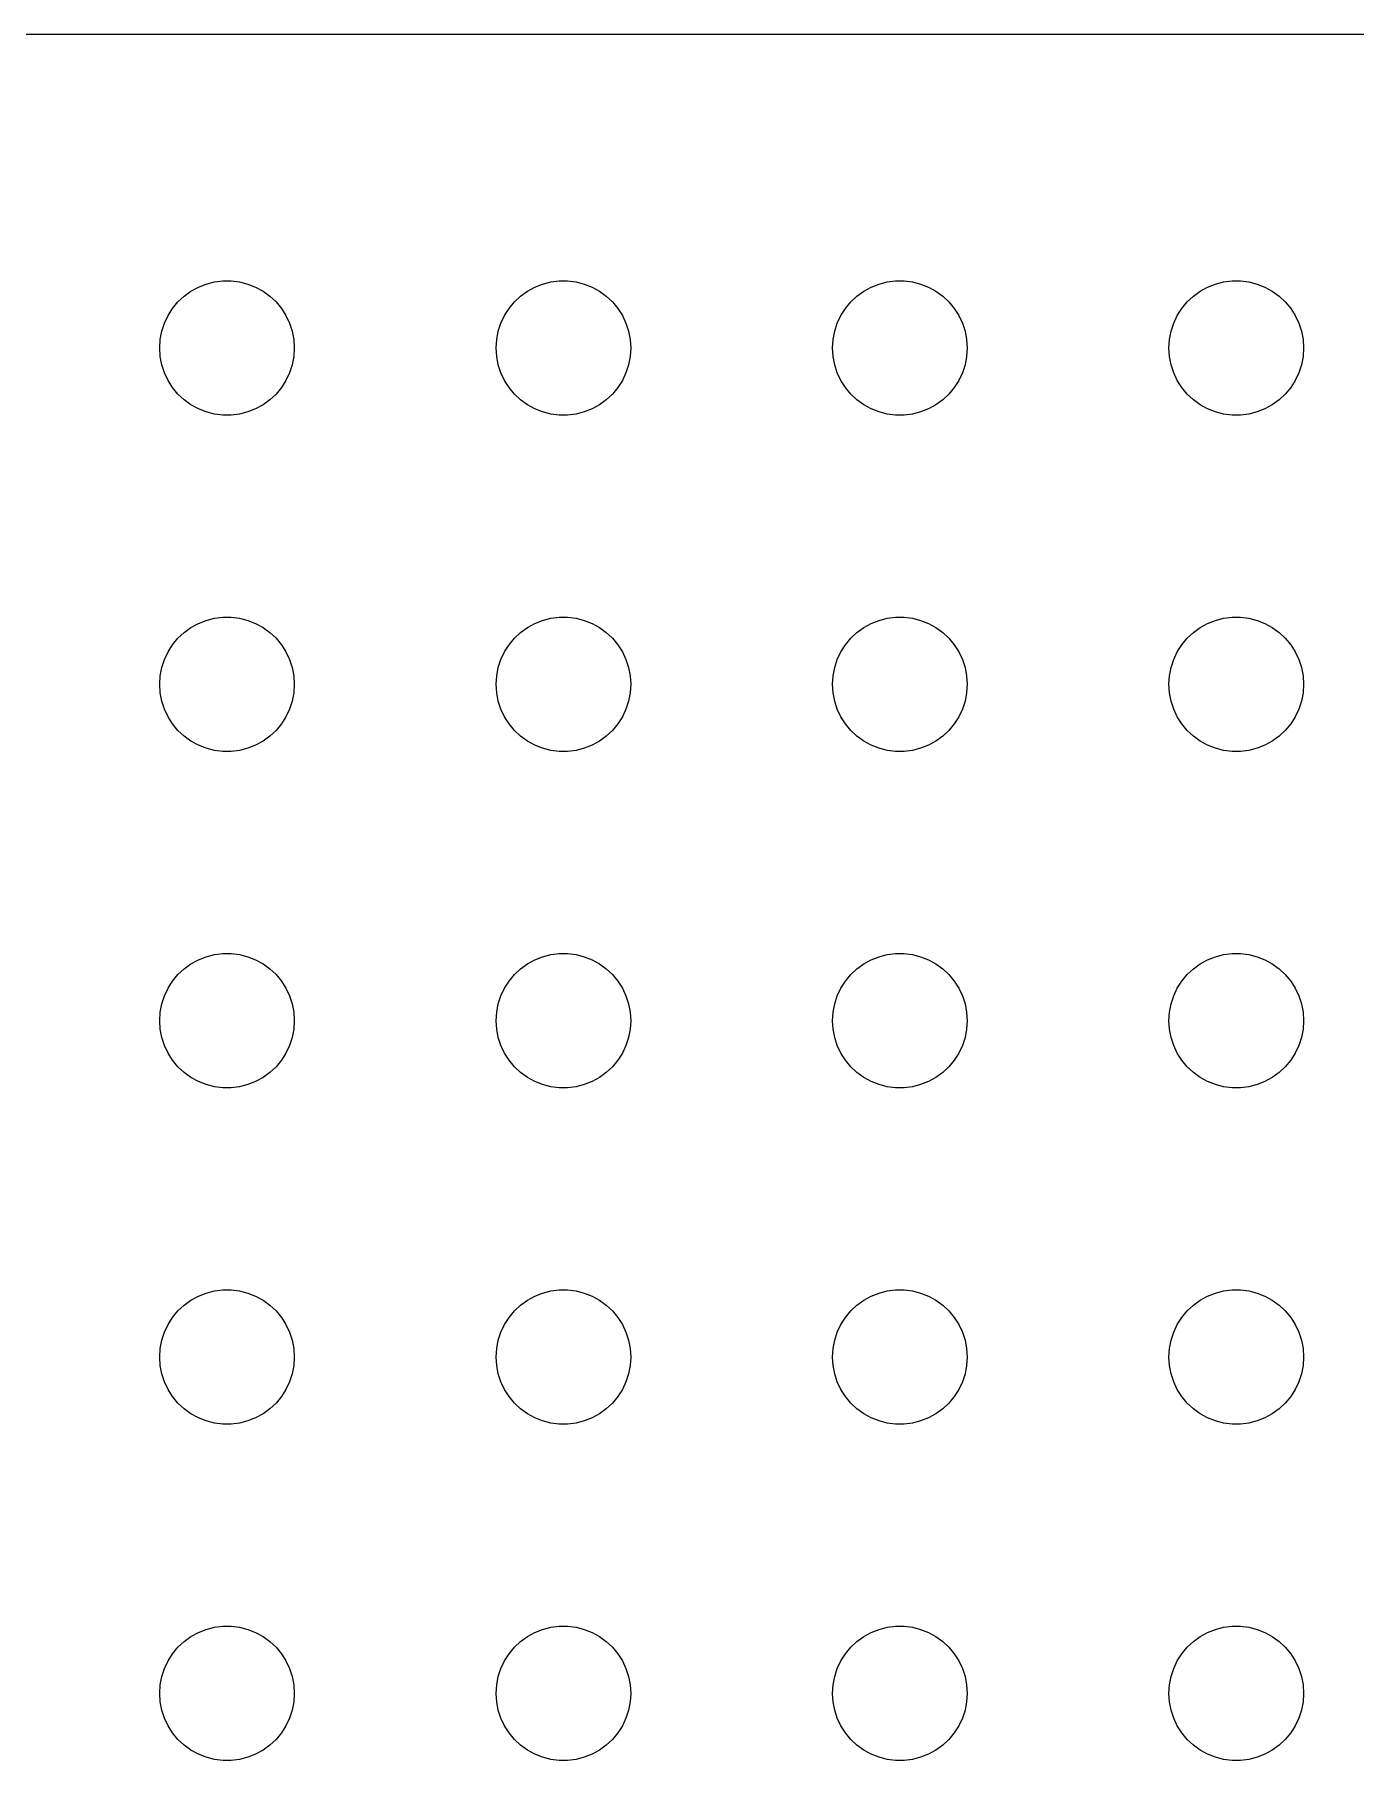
# Model space of a CAD drawing. Header units: metres. Extents: x -112 to 112, y -74 to 74.
# Drawn here: x 25.71 to 55.16, y 36 to 74.49 of the extents above; entities that cross this region are included whole.
import ezdxf

# ---------------------------------------------------------------- set-up
doc = ezdxf.new("R2010")
doc.units = ezdxf.units.M

msp = doc.modelspace()

# ---------------------------------------------------------------- linework, layer by layer
for p, q in [((107.314, 74.4901), (-107.314, 74.4901)), ((29.3613, 68.8572), (29.5365, 68.9266)), ((29.5365, 68.9266), (29.7189, 68.9734)), ((29.7189, 68.9734), (29.9058, 68.997)), ((29.9058, 68.997), (30.0942, 68.997)), ((30.0942, 68.997), (30.2811, 68.9734)), ((30.2811, 68.9734), (30.4635, 68.9266)), ((30.4635, 68.9266), (30.6387, 68.8572)), ((36.8613, 68.8572), (37.0365, 68.9266)), ((37.0365, 68.9266), (37.2189, 68.9734)), ((37.2189, 68.9734), (37.4058, 68.997)), ((37.4058, 68.997), (37.5942, 68.997)), ((37.5942, 68.997), (37.7811, 68.9734)), ((37.7811, 68.9734), (37.9635, 68.9266)), ((37.9635, 68.9266), (38.1387, 68.8572)), ((44.3613, 68.8572), (44.5365, 68.9266)), ((44.5365, 68.9266), (44.7189, 68.9734)), ((44.7189, 68.9734), (44.9058, 68.997)), ((44.9058, 68.997), (45.0942, 68.997)), ((45.0942, 68.997), (45.2811, 68.9734)), ((45.2811, 68.9734), (45.4635, 68.9266)), ((45.4635, 68.9266), (45.6387, 68.8572)), ((51.8613, 68.8572), (52.0365, 68.9266)), ((52.0365, 68.9266), (52.2189, 68.9734)), ((52.2189, 68.9734), (52.4058, 68.997)), ((52.4058, 68.997), (52.5942, 68.997)), ((52.5942, 68.997), (52.7811, 68.9734)), ((52.7811, 68.9734), (52.9635, 68.9266)), ((52.9635, 68.9266), (53.1387, 68.8572)), ((28.7865, 68.3817), (28.9065, 68.5268)), ((28.9065, 68.5268), (29.0439, 68.6558)), ((29.0439, 68.6558), (29.1963, 68.7665)), ((29.1963, 68.7665), (29.3613, 68.8572)), ((30.6387, 68.8572), (30.8037, 68.7665)), ((30.8037, 68.7665), (30.9561, 68.6558)), ((30.9561, 68.6558), (31.0934, 68.5268)), ((31.0934, 68.5268), (31.2135, 68.3817)), ((36.2865, 68.3817), (36.4065, 68.5268)), ((36.4065, 68.5268), (36.5439, 68.6558)), ((36.5439, 68.6558), (36.6963, 68.7665)), ((36.6963, 68.7665), (36.8613, 68.8572)), ((38.1387, 68.8572), (38.3037, 68.7665)), ((38.3037, 68.7665), (38.4561, 68.6558)), ((38.4561, 68.6558), (38.5934, 68.5268)), ((38.5934, 68.5268), (38.7135, 68.3817)), ((43.7865, 68.3817), (43.9065, 68.5268)), ((43.9065, 68.5268), (44.0439, 68.6558)), ((44.0439, 68.6558), (44.1963, 68.7665)), ((44.1963, 68.7665), (44.3613, 68.8572)), ((45.6387, 68.8572), (45.8037, 68.7665)), ((45.8037, 68.7665), (45.9561, 68.6558)), ((45.9561, 68.6558), (46.0934, 68.5268)), ((46.0934, 68.5268), (46.2135, 68.3817)), ((51.2865, 68.3817), (51.4065, 68.5268)), ((51.4065, 68.5268), (51.5439, 68.6558)), ((51.5439, 68.6558), (51.6963, 68.7665)), ((51.6963, 68.7665), (51.8613, 68.8572)), ((53.1387, 68.8572), (53.3037, 68.7665)), ((53.3037, 68.7665), (53.4561, 68.6558)), ((53.4561, 68.6558), (53.5934, 68.5268)), ((53.5934, 68.5268), (53.7135, 68.3817)), ((28.6053, 68.0522), (28.6855, 68.2226)), ((28.6855, 68.2226), (28.7865, 68.3817)), ((31.2135, 68.3817), (31.3145, 68.2226)), ((31.3145, 68.2226), (31.3947, 68.0522)), ((36.1053, 68.0522), (36.1855, 68.2226)), ((36.1855, 68.2226), (36.2865, 68.3817)), ((38.7135, 68.3817), (38.8145, 68.2226)), ((38.8145, 68.2226), (38.8947, 68.0522)), ((43.6053, 68.0522), (43.6855, 68.2226)), ((43.6855, 68.2226), (43.7865, 68.3817)), ((46.2135, 68.3817), (46.3145, 68.2226)), ((46.3145, 68.2226), (46.3947, 68.0522)), ((51.1053, 68.0522), (51.1855, 68.2226)), ((51.1855, 68.2226), (51.2865, 68.3817)), ((53.7135, 68.3817), (53.8145, 68.2226)), ((53.8145, 68.2226), (53.8947, 68.0522)), ((28.5118, 67.688), (28.5471, 67.873)), ((28.5471, 67.873), (28.6053, 68.0522)), ((31.3947, 68.0522), (31.4529, 67.873)), ((31.4529, 67.873), (31.4882, 67.688)), ((36.0118, 67.688), (36.0471, 67.873)), ((36.0471, 67.873), (36.1053, 68.0522)), ((38.8947, 68.0522), (38.9529, 67.873)), ((38.9529, 67.873), (38.9882, 67.688)), ((43.5118, 67.688), (43.5471, 67.873)), ((43.5471, 67.873), (43.6053, 68.0522)), ((46.3947, 68.0522), (46.4529, 67.873)), ((46.4529, 67.873), (46.4882, 67.688)), ((51.0118, 67.688), (51.0471, 67.873)), ((51.0471, 67.873), (51.1053, 68.0522)), ((53.8947, 68.0522), (53.9529, 67.873)), ((53.9529, 67.873), (53.9882, 67.688)), ((28.5, 67.5), (28.5118, 67.688)), ((28.5118, 67.312), (28.5, 67.5)), ((31.4882, 67.688), (31.5, 67.5)), ((31.5, 67.5), (31.4882, 67.312)), ((36, 67.5), (36.0118, 67.688)), ((36.0118, 67.312), (36, 67.5)), ((38.9882, 67.688), (39, 67.5)), ((39, 67.5), (38.9882, 67.312)), ((43.5, 67.5), (43.5118, 67.688)), ((43.5118, 67.312), (43.5, 67.5)), ((46.4882, 67.688), (46.5, 67.5)), ((46.5, 67.5), (46.4882, 67.312)), ((51, 67.5), (51.0118, 67.688)), ((51.0118, 67.312), (51, 67.5)), ((53.9882, 67.688), (54, 67.5)), ((54, 67.5), (53.9882, 67.312)), ((28.5471, 67.127), (28.5118, 67.312)), ((28.6053, 66.9478), (28.5471, 67.127)), ((31.4529, 67.127), (31.3947, 66.9478)), ((31.4882, 67.312), (31.4529, 67.127)), ((36.0471, 67.127), (36.0118, 67.312)), ((36.1053, 66.9478), (36.0471, 67.127)), ((38.9529, 67.127), (38.8947, 66.9478)), ((38.9882, 67.312), (38.9529, 67.127)), ((43.5471, 67.127), (43.5118, 67.312)), ((43.6053, 66.9478), (43.5471, 67.127)), ((46.4529, 67.127), (46.3947, 66.9478)), ((46.4882, 67.312), (46.4529, 67.127)), ((51.0471, 67.127), (51.0118, 67.312)), ((51.1053, 66.9478), (51.0471, 67.127)), ((53.9529, 67.127), (53.8947, 66.9478)), ((53.9882, 67.312), (53.9529, 67.127)), ((28.6855, 66.7774), (28.6053, 66.9478)), ((28.7865, 66.6183), (28.6855, 66.7774)), ((28.9065, 66.4732), (28.7865, 66.6183)), ((31.2135, 66.6183), (31.0934, 66.4732)), ((31.3145, 66.7774), (31.2135, 66.6183)), ((31.3947, 66.9478), (31.3145, 66.7774)), ((36.1855, 66.7774), (36.1053, 66.9478)), ((36.2865, 66.6183), (36.1855, 66.7774)), ((36.4065, 66.4732), (36.2865, 66.6183)), ((38.7135, 66.6183), (38.5934, 66.4732)), ((38.8145, 66.7774), (38.7135, 66.6183)), ((38.8947, 66.9478), (38.8145, 66.7774)), ((43.6855, 66.7774), (43.6053, 66.9478)), ((43.7865, 66.6183), (43.6855, 66.7774)), ((43.9065, 66.4732), (43.7865, 66.6183)), ((46.2135, 66.6183), (46.0934, 66.4732)), ((46.3145, 66.7774), (46.2135, 66.6183)), ((46.3947, 66.9478), (46.3145, 66.7774)), ((51.1855, 66.7774), (51.1053, 66.9478)), ((51.2865, 66.6183), (51.1855, 66.7774)), ((51.4065, 66.4732), (51.2865, 66.6183)), ((53.7135, 66.6183), (53.5934, 66.4732)), ((53.8145, 66.7774), (53.7135, 66.6183)), ((53.8947, 66.9478), (53.8145, 66.7774)), ((29.0439, 66.3442), (28.9065, 66.4732)), ((29.1963, 66.2335), (29.0439, 66.3442)), ((29.3613, 66.1428), (29.1963, 66.2335)), ((30.8037, 66.2335), (30.6387, 66.1428)), ((30.9561, 66.3442), (30.8037, 66.2335)), ((31.0934, 66.4732), (30.9561, 66.3442)), ((36.5439, 66.3442), (36.4065, 66.4732)), ((36.6963, 66.2335), (36.5439, 66.3442)), ((36.8613, 66.1428), (36.6963, 66.2335)), ((38.3037, 66.2335), (38.1387, 66.1428)), ((38.4561, 66.3442), (38.3037, 66.2335)), ((38.5934, 66.4732), (38.4561, 66.3442)), ((44.0439, 66.3442), (43.9065, 66.4732)), ((44.1963, 66.2335), (44.0439, 66.3442)), ((44.3613, 66.1428), (44.1963, 66.2335)), ((45.8037, 66.2335), (45.6387, 66.1428)), ((45.9561, 66.3442), (45.8037, 66.2335)), ((46.0934, 66.4732), (45.9561, 66.3442)), ((51.5439, 66.3442), (51.4065, 66.4732)), ((51.6963, 66.2335), (51.5439, 66.3442)), ((51.8613, 66.1428), (51.6963, 66.2335)), ((53.3037, 66.2335), (53.1387, 66.1428)), ((53.4561, 66.3442), (53.3037, 66.2335)), ((53.5934, 66.4732), (53.4561, 66.3442)), ((29.5365, 66.0734), (29.3613, 66.1428)), ((29.7189, 66.0266), (29.5365, 66.0734)), ((29.9058, 66.003), (29.7189, 66.0266)), ((30.0942, 66.003), (29.9058, 66.003)), ((30.2811, 66.0266), (30.0942, 66.003)), ((30.4635, 66.0734), (30.2811, 66.0266)), ((30.6387, 66.1428), (30.4635, 66.0734)), ((37.0365, 66.0734), (36.8613, 66.1428)), ((37.2189, 66.0266), (37.0365, 66.0734)), ((37.4058, 66.003), (37.2189, 66.0266)), ((37.5942, 66.003), (37.4058, 66.003)), ((37.7811, 66.0266), (37.5942, 66.003)), ((37.9635, 66.0734), (37.7811, 66.0266)), ((38.1387, 66.1428), (37.9635, 66.0734)), ((44.5365, 66.0734), (44.3613, 66.1428)), ((44.7189, 66.0266), (44.5365, 66.0734)), ((44.9058, 66.003), (44.7189, 66.0266)), ((45.0942, 66.003), (44.9058, 66.003)), ((45.2811, 66.0266), (45.0942, 66.003)), ((45.4635, 66.0734), (45.2811, 66.0266)), ((45.6387, 66.1428), (45.4635, 66.0734)), ((52.0365, 66.0734), (51.8613, 66.1428)), ((52.2189, 66.0266), (52.0365, 66.0734)), ((52.4058, 66.003), (52.2189, 66.0266)), ((52.5942, 66.003), (52.4058, 66.003)), ((52.7811, 66.0266), (52.5942, 66.003)), ((52.9635, 66.0734), (52.7811, 66.0266)), ((53.1387, 66.1428), (52.9635, 66.0734)), ((29.0439, 61.1558), (29.1963, 61.2665)), ((29.1963, 61.2665), (29.3613, 61.3572)), ((29.3613, 61.3572), (29.5365, 61.4266)), ((29.5365, 61.4266), (29.7189, 61.4734)), ((29.7189, 61.4734), (29.9058, 61.497)), ((29.9058, 61.497), (30.0942, 61.497)), ((30.0942, 61.497), (30.2811, 61.4734)), ((30.2811, 61.4734), (30.4635, 61.4266)), ((30.4635, 61.4266), (30.6387, 61.3572)), ((30.6387, 61.3572), (30.8037, 61.2665)), ((30.8037, 61.2665), (30.9561, 61.1558)), ((36.5439, 61.1558), (36.6963, 61.2665)), ((36.6963, 61.2665), (36.8613, 61.3572)), ((36.8613, 61.3572), (37.0365, 61.4266)), ((37.0365, 61.4266), (37.2189, 61.4734)), ((37.2189, 61.4734), (37.4058, 61.497)), ((37.4058, 61.497), (37.5942, 61.497)), ((37.5942, 61.497), (37.7811, 61.4734)), ((37.7811, 61.4734), (37.9635, 61.4266)), ((37.9635, 61.4266), (38.1387, 61.3572)), ((38.1387, 61.3572), (38.3037, 61.2665)), ((38.3037, 61.2665), (38.4561, 61.1558)), ((44.0439, 61.1558), (44.1963, 61.2665)), ((44.1963, 61.2665), (44.3613, 61.3572)), ((44.3613, 61.3572), (44.5365, 61.4266)), ((44.5365, 61.4266), (44.7189, 61.4734)), ((44.7189, 61.4734), (44.9058, 61.497)), ((44.9058, 61.497), (45.0942, 61.497)), ((45.0942, 61.497), (45.2811, 61.4734)), ((45.2811, 61.4734), (45.4635, 61.4266)), ((45.4635, 61.4266), (45.6387, 61.3572)), ((45.6387, 61.3572), (45.8037, 61.2665)), ((45.8037, 61.2665), (45.9561, 61.1558)), ((51.5439, 61.1558), (51.6963, 61.2665)), ((51.6963, 61.2665), (51.8613, 61.3572)), ((51.8613, 61.3572), (52.0365, 61.4266)), ((52.0365, 61.4266), (52.2189, 61.4734)), ((52.2189, 61.4734), (52.4058, 61.497)), ((52.4058, 61.497), (52.5942, 61.497)), ((52.5942, 61.497), (52.7811, 61.4734)), ((52.7811, 61.4734), (52.9635, 61.4266)), ((52.9635, 61.4266), (53.1387, 61.3572)), ((53.1387, 61.3572), (53.3037, 61.2665)), ((53.3037, 61.2665), (53.4561, 61.1558)), ((28.6855, 60.7226), (28.7865, 60.8817)), ((28.7865, 60.8817), (28.9065, 61.0268)), ((28.9065, 61.0268), (29.0439, 61.1558)), ((30.9561, 61.1558), (31.0934, 61.0268)), ((31.0934, 61.0268), (31.2135, 60.8817)), ((31.2135, 60.8817), (31.3145, 60.7226)), ((36.1855, 60.7226), (36.2865, 60.8817)), ((36.2865, 60.8817), (36.4065, 61.0268)), ((36.4065, 61.0268), (36.5439, 61.1558)), ((38.4561, 61.1558), (38.5934, 61.0268)), ((38.5934, 61.0268), (38.7135, 60.8817)), ((38.7135, 60.8817), (38.8145, 60.7226)), ((43.6855, 60.7226), (43.7865, 60.8817)), ((43.7865, 60.8817), (43.9065, 61.0268)), ((43.9065, 61.0268), (44.0439, 61.1558)), ((45.9561, 61.1558), (46.0934, 61.0268)), ((46.0934, 61.0268), (46.2135, 60.8817)), ((46.2135, 60.8817), (46.3145, 60.7226)), ((51.1855, 60.7226), (51.2865, 60.8817)), ((51.2865, 60.8817), (51.4065, 61.0268)), ((51.4065, 61.0268), (51.5439, 61.1558)), ((53.4561, 61.1558), (53.5934, 61.0268)), ((53.5934, 61.0268), (53.7135, 60.8817)), ((53.7135, 60.8817), (53.8145, 60.7226)), ((28.5471, 60.373), (28.6053, 60.5522)), ((28.6053, 60.5522), (28.6855, 60.7226)), ((31.3145, 60.7226), (31.3947, 60.5522)), ((31.3947, 60.5522), (31.4529, 60.373)), ((36.0471, 60.373), (36.1053, 60.5522)), ((36.1053, 60.5522), (36.1855, 60.7226)), ((38.8145, 60.7226), (38.8947, 60.5522)), ((38.8947, 60.5522), (38.9529, 60.373)), ((43.5471, 60.373), (43.6053, 60.5522)), ((43.6053, 60.5522), (43.6855, 60.7226)), ((46.3145, 60.7226), (46.3947, 60.5522)), ((46.3947, 60.5522), (46.4529, 60.373)), ((51.0471, 60.373), (51.1053, 60.5522)), ((51.1053, 60.5522), (51.1855, 60.7226)), ((53.8145, 60.7226), (53.8947, 60.5522)), ((53.8947, 60.5522), (53.9529, 60.373)), ((28.5, 60), (28.5118, 60.188)), ((28.5118, 60.188), (28.5471, 60.373)), ((31.4529, 60.373), (31.4882, 60.188)), ((31.4882, 60.188), (31.5, 60)), ((36, 60), (36.0118, 60.188)), ((36.0118, 60.188), (36.0471, 60.373)), ((38.9529, 60.373), (38.9882, 60.188)), ((38.9882, 60.188), (39, 60)), ((43.5, 60), (43.5118, 60.188)), ((43.5118, 60.188), (43.5471, 60.373)), ((46.4529, 60.373), (46.4882, 60.188)), ((46.4882, 60.188), (46.5, 60)), ((51, 60), (51.0118, 60.188)), ((51.0118, 60.188), (51.0471, 60.373)), ((53.9529, 60.373), (53.9882, 60.188)), ((53.9882, 60.188), (54, 60)), ((28.5118, 59.812), (28.5, 60)), ((28.5471, 59.627), (28.5118, 59.812)), ((31.4882, 59.812), (31.4529, 59.627)), ((31.5, 60), (31.4882, 59.812)), ((36.0118, 59.812), (36, 60)), ((36.0471, 59.627), (36.0118, 59.812)), ((38.9882, 59.812), (38.9529, 59.627)), ((39, 60), (38.9882, 59.812)), ((43.5118, 59.812), (43.5, 60)), ((43.5471, 59.627), (43.5118, 59.812)), ((46.4882, 59.812), (46.4529, 59.627)), ((46.5, 60), (46.4882, 59.812)), ((51.0118, 59.812), (51, 60)), ((51.0471, 59.627), (51.0118, 59.812)), ((53.9882, 59.812), (53.9529, 59.627)), ((54, 60), (53.9882, 59.812)), ((28.6053, 59.4478), (28.5471, 59.627)), ((28.6855, 59.2774), (28.6053, 59.4478)), ((28.7865, 59.1183), (28.6855, 59.2774)), ((31.3145, 59.2774), (31.2135, 59.1183)), ((31.3947, 59.4478), (31.3145, 59.2774)), ((31.4529, 59.627), (31.3947, 59.4478)), ((36.1053, 59.4478), (36.0471, 59.627)), ((36.1855, 59.2774), (36.1053, 59.4478)), ((36.2865, 59.1183), (36.1855, 59.2774)), ((38.8145, 59.2774), (38.7135, 59.1183)), ((38.8947, 59.4478), (38.8145, 59.2774)), ((38.9529, 59.627), (38.8947, 59.4478)), ((43.6053, 59.4478), (43.5471, 59.627)), ((43.6855, 59.2774), (43.6053, 59.4478)), ((43.7865, 59.1183), (43.6855, 59.2774)), ((46.3145, 59.2774), (46.2135, 59.1183)), ((46.3947, 59.4478), (46.3145, 59.2774)), ((46.4529, 59.627), (46.3947, 59.4478)), ((51.1053, 59.4478), (51.0471, 59.627)), ((51.1855, 59.2774), (51.1053, 59.4478)), ((51.2865, 59.1183), (51.1855, 59.2774)), ((53.8145, 59.2774), (53.7135, 59.1183)), ((53.8947, 59.4478), (53.8145, 59.2774)), ((53.9529, 59.627), (53.8947, 59.4478)), ((28.9065, 58.9732), (28.7865, 59.1183)), ((29.0439, 58.8442), (28.9065, 58.9732)), ((31.0934, 58.9732), (30.9561, 58.8442)), ((31.2135, 59.1183), (31.0934, 58.9732)), ((36.4065, 58.9732), (36.2865, 59.1183)), ((36.5439, 58.8442), (36.4065, 58.9732)), ((38.5934, 58.9732), (38.4561, 58.8442)), ((38.7135, 59.1183), (38.5934, 58.9732)), ((43.9065, 58.9732), (43.7865, 59.1183)), ((44.0439, 58.8442), (43.9065, 58.9732)), ((46.0934, 58.9732), (45.9561, 58.8442)), ((46.2135, 59.1183), (46.0934, 58.9732)), ((51.4065, 58.9732), (51.2865, 59.1183)), ((51.5439, 58.8442), (51.4065, 58.9732)), ((53.5934, 58.9732), (53.4561, 58.8442)), ((53.7135, 59.1183), (53.5934, 58.9732)), ((29.1963, 58.7335), (29.0439, 58.8442)), ((29.3613, 58.6428), (29.1963, 58.7335)), ((29.5365, 58.5734), (29.3613, 58.6428)), ((29.7189, 58.5266), (29.5365, 58.5734)), ((29.9058, 58.503), (29.7189, 58.5266)), ((30.0942, 58.503), (29.9058, 58.503)), ((30.2811, 58.5266), (30.0942, 58.503)), ((30.4635, 58.5734), (30.2811, 58.5266)), ((30.6387, 58.6428), (30.4635, 58.5734)), ((30.8037, 58.7335), (30.6387, 58.6428)), ((30.9561, 58.8442), (30.8037, 58.7335)), ((36.6963, 58.7335), (36.5439, 58.8442)), ((36.8613, 58.6428), (36.6963, 58.7335)), ((37.0365, 58.5734), (36.8613, 58.6428)), ((37.2189, 58.5266), (37.0365, 58.5734)), ((37.4058, 58.503), (37.2189, 58.5266)), ((37.5942, 58.503), (37.4058, 58.503)), ((37.7811, 58.5266), (37.5942, 58.503)), ((37.9635, 58.5734), (37.7811, 58.5266)), ((38.1387, 58.6428), (37.9635, 58.5734)), ((38.3037, 58.7335), (38.1387, 58.6428)), ((38.4561, 58.8442), (38.3037, 58.7335)), ((44.1963, 58.7335), (44.0439, 58.8442)), ((44.3613, 58.6428), (44.1963, 58.7335)), ((44.5365, 58.5734), (44.3613, 58.6428)), ((44.7189, 58.5266), (44.5365, 58.5734)), ((44.9058, 58.503), (44.7189, 58.5266)), ((45.0942, 58.503), (44.9058, 58.503)), ((45.2811, 58.5266), (45.0942, 58.503)), ((45.4635, 58.5734), (45.2811, 58.5266)), ((45.6387, 58.6428), (45.4635, 58.5734)), ((45.8037, 58.7335), (45.6387, 58.6428)), ((45.9561, 58.8442), (45.8037, 58.7335)), ((51.6963, 58.7335), (51.5439, 58.8442)), ((51.8613, 58.6428), (51.6963, 58.7335)), ((52.0365, 58.5734), (51.8613, 58.6428)), ((52.2189, 58.5266), (52.0365, 58.5734)), ((52.4058, 58.503), (52.2189, 58.5266)), ((52.5942, 58.503), (52.4058, 58.503)), ((52.7811, 58.5266), (52.5942, 58.503)), ((52.9635, 58.5734), (52.7811, 58.5266)), ((53.1387, 58.6428), (52.9635, 58.5734)), ((53.3037, 58.7335), (53.1387, 58.6428)), ((53.4561, 58.8442), (53.3037, 58.7335)), ((29.3613, 53.8572), (29.5365, 53.9266)), ((29.5365, 53.9266), (29.7189, 53.9734)), ((29.7189, 53.9734), (29.9058, 53.997)), ((29.9058, 53.997), (30.0942, 53.997)), ((30.0942, 53.997), (30.2811, 53.9734)), ((30.2811, 53.9734), (30.4635, 53.9266)), ((30.4635, 53.9266), (30.6387, 53.8572)), ((36.8613, 53.8572), (37.0365, 53.9266)), ((37.0365, 53.9266), (37.2189, 53.9734)), ((37.2189, 53.9734), (37.4058, 53.997)), ((37.4058, 53.997), (37.5942, 53.997)), ((37.5942, 53.997), (37.7811, 53.9734)), ((37.7811, 53.9734), (37.9635, 53.9266)), ((37.9635, 53.9266), (38.1387, 53.8572)), ((44.3613, 53.8572), (44.5365, 53.9266)), ((44.5365, 53.9266), (44.7189, 53.9734)), ((44.7189, 53.9734), (44.9058, 53.997)), ((44.9058, 53.997), (45.0942, 53.997)), ((45.0942, 53.997), (45.2811, 53.9734)), ((45.2811, 53.9734), (45.4635, 53.9266)), ((45.4635, 53.9266), (45.6387, 53.8572)), ((51.8613, 53.8572), (52.0365, 53.9266)), ((52.0365, 53.9266), (52.2189, 53.9734)), ((52.2189, 53.9734), (52.4058, 53.997)), ((52.4058, 53.997), (52.5942, 53.997)), ((52.5942, 53.997), (52.7811, 53.9734)), ((52.7811, 53.9734), (52.9635, 53.9266)), ((52.9635, 53.9266), (53.1387, 53.8572)), ((28.7865, 53.3817), (28.9065, 53.5268)), ((28.9065, 53.5268), (29.0439, 53.6558)), ((29.0439, 53.6558), (29.1963, 53.7665)), ((29.1963, 53.7665), (29.3613, 53.8572)), ((30.6387, 53.8572), (30.8037, 53.7665)), ((30.8037, 53.7665), (30.9561, 53.6558)), ((30.9561, 53.6558), (31.0934, 53.5268)), ((31.0934, 53.5268), (31.2135, 53.3817)), ((36.2865, 53.3817), (36.4065, 53.5268)), ((36.4065, 53.5268), (36.5439, 53.6558)), ((36.5439, 53.6558), (36.6963, 53.7665)), ((36.6963, 53.7665), (36.8613, 53.8572)), ((38.1387, 53.8572), (38.3037, 53.7665)), ((38.3037, 53.7665), (38.4561, 53.6558)), ((38.4561, 53.6558), (38.5934, 53.5268)), ((38.5934, 53.5268), (38.7135, 53.3817)), ((43.7865, 53.3817), (43.9065, 53.5268)), ((43.9065, 53.5268), (44.0439, 53.6558)), ((44.0439, 53.6558), (44.1963, 53.7665)), ((44.1963, 53.7665), (44.3613, 53.8572)), ((45.6387, 53.8572), (45.8037, 53.7665)), ((45.8037, 53.7665), (45.9561, 53.6558)), ((45.9561, 53.6558), (46.0934, 53.5268)), ((46.0934, 53.5268), (46.2135, 53.3817)), ((51.2865, 53.3817), (51.4065, 53.5268)), ((51.4065, 53.5268), (51.5439, 53.6558)), ((51.5439, 53.6558), (51.6963, 53.7665)), ((51.6963, 53.7665), (51.8613, 53.8572)), ((53.1387, 53.8572), (53.3037, 53.7665)), ((53.3037, 53.7665), (53.4561, 53.6558)), ((53.4561, 53.6558), (53.5934, 53.5268)), ((53.5934, 53.5268), (53.7135, 53.3817)), ((28.6053, 53.0522), (28.6855, 53.2226)), ((28.6855, 53.2226), (28.7865, 53.3817)), ((31.2135, 53.3817), (31.3145, 53.2226)), ((31.3145, 53.2226), (31.3947, 53.0522)), ((36.1053, 53.0522), (36.1855, 53.2226)), ((36.1855, 53.2226), (36.2865, 53.3817)), ((38.7135, 53.3817), (38.8145, 53.2226)), ((38.8145, 53.2226), (38.8947, 53.0522)), ((43.6053, 53.0522), (43.6855, 53.2226)), ((43.6855, 53.2226), (43.7865, 53.3817)), ((46.2135, 53.3817), (46.3145, 53.2226)), ((46.3145, 53.2226), (46.3947, 53.0522)), ((51.1053, 53.0522), (51.1855, 53.2226)), ((51.1855, 53.2226), (51.2865, 53.3817)), ((53.7135, 53.3817), (53.8145, 53.2226)), ((53.8145, 53.2226), (53.8947, 53.0522)), ((28.5118, 52.688), (28.5471, 52.873)), ((28.5471, 52.873), (28.6053, 53.0522)), ((31.3947, 53.0522), (31.4529, 52.873)), ((31.4529, 52.873), (31.4882, 52.688)), ((36.0118, 52.688), (36.0471, 52.873)), ((36.0471, 52.873), (36.1053, 53.0522)), ((38.8947, 53.0522), (38.9529, 52.873)), ((38.9529, 52.873), (38.9882, 52.688)), ((43.5118, 52.688), (43.5471, 52.873)), ((43.5471, 52.873), (43.6053, 53.0522)), ((46.3947, 53.0522), (46.4529, 52.873)), ((46.4529, 52.873), (46.4882, 52.688)), ((51.0118, 52.688), (51.0471, 52.873)), ((51.0471, 52.873), (51.1053, 53.0522)), ((53.8947, 53.0522), (53.9529, 52.873)), ((53.9529, 52.873), (53.9882, 52.688)), ((28.5, 52.5), (28.5118, 52.688)), ((28.5118, 52.312), (28.5, 52.5)), ((31.4882, 52.688), (31.5, 52.5)), ((31.5, 52.5), (31.4882, 52.312)), ((36, 52.5), (36.0118, 52.688)), ((36.0118, 52.312), (36, 52.5)), ((38.9882, 52.688), (39, 52.5)), ((39, 52.5), (38.9882, 52.312)), ((43.5, 52.5), (43.5118, 52.688)), ((43.5118, 52.312), (43.5, 52.5)), ((46.4882, 52.688), (46.5, 52.5)), ((46.5, 52.5), (46.4882, 52.312)), ((51, 52.5), (51.0118, 52.688)), ((51.0118, 52.312), (51, 52.5)), ((53.9882, 52.688), (54, 52.5)), ((54, 52.5), (53.9882, 52.312)), ((28.5471, 52.127), (28.5118, 52.312)), ((28.6053, 51.9478), (28.5471, 52.127)), ((31.4529, 52.127), (31.3947, 51.9478)), ((31.4882, 52.312), (31.4529, 52.127)), ((36.0471, 52.127), (36.0118, 52.312)), ((36.1053, 51.9478), (36.0471, 52.127)), ((38.9529, 52.127), (38.8947, 51.9478)), ((38.9882, 52.312), (38.9529, 52.127)), ((43.5471, 52.127), (43.5118, 52.312)), ((43.6053, 51.9478), (43.5471, 52.127)), ((46.4529, 52.127), (46.3947, 51.9478)), ((46.4882, 52.312), (46.4529, 52.127)), ((51.0471, 52.127), (51.0118, 52.312)), ((51.1053, 51.9478), (51.0471, 52.127)), ((53.9529, 52.127), (53.8947, 51.9478)), ((53.9882, 52.312), (53.9529, 52.127)), ((28.6855, 51.7774), (28.6053, 51.9478)), ((28.7865, 51.6183), (28.6855, 51.7774)), ((28.9065, 51.4732), (28.7865, 51.6183)), ((31.2135, 51.6183), (31.0934, 51.4732)), ((31.3145, 51.7774), (31.2135, 51.6183)), ((31.3947, 51.9478), (31.3145, 51.7774)), ((36.1855, 51.7774), (36.1053, 51.9478)), ((36.2865, 51.6183), (36.1855, 51.7774)), ((36.4065, 51.4732), (36.2865, 51.6183)), ((38.7135, 51.6183), (38.5934, 51.4732)), ((38.8145, 51.7774), (38.7135, 51.6183)), ((38.8947, 51.9478), (38.8145, 51.7774)), ((43.6855, 51.7774), (43.6053, 51.9478)), ((43.7865, 51.6183), (43.6855, 51.7774)), ((43.9065, 51.4732), (43.7865, 51.6183)), ((46.2135, 51.6183), (46.0934, 51.4732)), ((46.3145, 51.7774), (46.2135, 51.6183)), ((46.3947, 51.9478), (46.3145, 51.7774)), ((51.1855, 51.7774), (51.1053, 51.9478)), ((51.2865, 51.6183), (51.1855, 51.7774)), ((51.4065, 51.4732), (51.2865, 51.6183)), ((53.7135, 51.6183), (53.5934, 51.4732)), ((53.8145, 51.7774), (53.7135, 51.6183)), ((53.8947, 51.9478), (53.8145, 51.7774)), ((29.0439, 51.3442), (28.9065, 51.4732)), ((29.1963, 51.2335), (29.0439, 51.3442)), ((29.3613, 51.1428), (29.1963, 51.2335)), ((30.8037, 51.2335), (30.6387, 51.1428)), ((30.9561, 51.3442), (30.8037, 51.2335)), ((31.0934, 51.4732), (30.9561, 51.3442)), ((36.5439, 51.3442), (36.4065, 51.4732)), ((36.6963, 51.2335), (36.5439, 51.3442)), ((36.8613, 51.1428), (36.6963, 51.2335)), ((38.3037, 51.2335), (38.1387, 51.1428)), ((38.4561, 51.3442), (38.3037, 51.2335)), ((38.5934, 51.4732), (38.4561, 51.3442)), ((44.0439, 51.3442), (43.9065, 51.4732)), ((44.1963, 51.2335), (44.0439, 51.3442)), ((44.3613, 51.1428), (44.1963, 51.2335)), ((45.8037, 51.2335), (45.6387, 51.1428)), ((45.9561, 51.3442), (45.8037, 51.2335)), ((46.0934, 51.4732), (45.9561, 51.3442)), ((51.5439, 51.3442), (51.4065, 51.4732)), ((51.6963, 51.2335), (51.5439, 51.3442)), ((51.8613, 51.1428), (51.6963, 51.2335)), ((53.3037, 51.2335), (53.1387, 51.1428)), ((53.4561, 51.3442), (53.3037, 51.2335)), ((53.5934, 51.4732), (53.4561, 51.3442)), ((29.5365, 51.0734), (29.3613, 51.1428)), ((29.7189, 51.0266), (29.5365, 51.0734)), ((29.9058, 51.003), (29.7189, 51.0266)), ((30.0942, 51.003), (29.9058, 51.003)), ((30.2811, 51.0266), (30.0942, 51.003)), ((30.4635, 51.0734), (30.2811, 51.0266)), ((30.6387, 51.1428), (30.4635, 51.0734)), ((37.0365, 51.0734), (36.8613, 51.1428)), ((37.2189, 51.0266), (37.0365, 51.0734)), ((37.4058, 51.003), (37.2189, 51.0266)), ((37.5942, 51.003), (37.4058, 51.003)), ((37.7811, 51.0266), (37.5942, 51.003)), ((37.9635, 51.0734), (37.7811, 51.0266)), ((38.1387, 51.1428), (37.9635, 51.0734)), ((44.5365, 51.0734), (44.3613, 51.1428)), ((44.7189, 51.0266), (44.5365, 51.0734)), ((44.9058, 51.003), (44.7189, 51.0266)), ((45.0942, 51.003), (44.9058, 51.003)), ((45.2811, 51.0266), (45.0942, 51.003)), ((45.4635, 51.0734), (45.2811, 51.0266)), ((45.6387, 51.1428), (45.4635, 51.0734)), ((52.0365, 51.0734), (51.8613, 51.1428)), ((52.2189, 51.0266), (52.0365, 51.0734)), ((52.4058, 51.003), (52.2189, 51.0266)), ((52.5942, 51.003), (52.4058, 51.003)), ((52.7811, 51.0266), (52.5942, 51.003)), ((52.9635, 51.0734), (52.7811, 51.0266)), ((53.1387, 51.1428), (52.9635, 51.0734)), ((29.0439, 46.1558), (29.1963, 46.2665)), ((29.1963, 46.2665), (29.3613, 46.3572)), ((29.3613, 46.3572), (29.5365, 46.4266)), ((29.5365, 46.4266), (29.7189, 46.4734)), ((29.7189, 46.4734), (29.9058, 46.497)), ((29.9058, 46.497), (30.0942, 46.497)), ((30.0942, 46.497), (30.2811, 46.4734)), ((30.2811, 46.4734), (30.4635, 46.4266)), ((30.4635, 46.4266), (30.6387, 46.3572)), ((30.6387, 46.3572), (30.8037, 46.2665)), ((30.8037, 46.2665), (30.9561, 46.1558)), ((36.5439, 46.1558), (36.6963, 46.2665)), ((36.6963, 46.2665), (36.8613, 46.3572)), ((36.8613, 46.3572), (37.0365, 46.4266)), ((37.0365, 46.4266), (37.2189, 46.4734)), ((37.2189, 46.4734), (37.4058, 46.497)), ((37.4058, 46.497), (37.5942, 46.497)), ((37.5942, 46.497), (37.7811, 46.4734)), ((37.7811, 46.4734), (37.9635, 46.4266)), ((37.9635, 46.4266), (38.1387, 46.3572)), ((38.1387, 46.3572), (38.3037, 46.2665)), ((38.3037, 46.2665), (38.4561, 46.1558)), ((44.0439, 46.1558), (44.1963, 46.2665)), ((44.1963, 46.2665), (44.3613, 46.3572)), ((44.3613, 46.3572), (44.5365, 46.4266)), ((44.5365, 46.4266), (44.7189, 46.4734)), ((44.7189, 46.4734), (44.9058, 46.497)), ((44.9058, 46.497), (45.0942, 46.497)), ((45.0942, 46.497), (45.2811, 46.4734)), ((45.2811, 46.4734), (45.4635, 46.4266)), ((45.4635, 46.4266), (45.6387, 46.3572)), ((45.6387, 46.3572), (45.8037, 46.2665)), ((45.8037, 46.2665), (45.9561, 46.1558)), ((51.5439, 46.1558), (51.6963, 46.2665)), ((51.6963, 46.2665), (51.8613, 46.3572)), ((51.8613, 46.3572), (52.0365, 46.4266)), ((52.0365, 46.4266), (52.2189, 46.4734)), ((52.2189, 46.4734), (52.4058, 46.497)), ((52.4058, 46.497), (52.5942, 46.497)), ((52.5942, 46.497), (52.7811, 46.4734)), ((52.7811, 46.4734), (52.9635, 46.4266)), ((52.9635, 46.4266), (53.1387, 46.3572)), ((53.1387, 46.3572), (53.3037, 46.2665)), ((53.3037, 46.2665), (53.4561, 46.1558)), ((28.6855, 45.7226), (28.7865, 45.8817)), ((28.7865, 45.8817), (28.9065, 46.0268)), ((28.9065, 46.0268), (29.0439, 46.1558)), ((30.9561, 46.1558), (31.0934, 46.0268)), ((31.0934, 46.0268), (31.2135, 45.8817)), ((31.2135, 45.8817), (31.3145, 45.7226)), ((36.1855, 45.7226), (36.2865, 45.8817)), ((36.2865, 45.8817), (36.4065, 46.0268)), ((36.4065, 46.0268), (36.5439, 46.1558)), ((38.4561, 46.1558), (38.5934, 46.0268)), ((38.5934, 46.0268), (38.7135, 45.8817)), ((38.7135, 45.8817), (38.8145, 45.7226)), ((43.6855, 45.7226), (43.7865, 45.8817)), ((43.7865, 45.8817), (43.9065, 46.0268)), ((43.9065, 46.0268), (44.0439, 46.1558)), ((45.9561, 46.1558), (46.0934, 46.0268)), ((46.0934, 46.0268), (46.2135, 45.8817)), ((46.2135, 45.8817), (46.3145, 45.7226)), ((51.1855, 45.7226), (51.2865, 45.8817)), ((51.2865, 45.8817), (51.4065, 46.0268)), ((51.4065, 46.0268), (51.5439, 46.1558)), ((53.4561, 46.1558), (53.5934, 46.0268)), ((53.5934, 46.0268), (53.7135, 45.8817)), ((53.7135, 45.8817), (53.8145, 45.7226)), ((28.5471, 45.373), (28.6053, 45.5522)), ((28.6053, 45.5522), (28.6855, 45.7226)), ((31.3145, 45.7226), (31.3947, 45.5522)), ((31.3947, 45.5522), (31.4529, 45.373)), ((36.0471, 45.373), (36.1053, 45.5522)), ((36.1053, 45.5522), (36.1855, 45.7226)), ((38.8145, 45.7226), (38.8947, 45.5522)), ((38.8947, 45.5522), (38.9529, 45.373)), ((43.5471, 45.373), (43.6053, 45.5522)), ((43.6053, 45.5522), (43.6855, 45.7226)), ((46.3145, 45.7226), (46.3947, 45.5522)), ((46.3947, 45.5522), (46.4529, 45.373)), ((51.0471, 45.373), (51.1053, 45.5522)), ((51.1053, 45.5522), (51.1855, 45.7226)), ((53.8145, 45.7226), (53.8947, 45.5522)), ((53.8947, 45.5522), (53.9529, 45.373)), ((28.5, 45), (28.5118, 45.188)), ((28.5118, 45.188), (28.5471, 45.373)), ((31.4529, 45.373), (31.4882, 45.188)), ((31.4882, 45.188), (31.5, 45)), ((36, 45), (36.0118, 45.188)), ((36.0118, 45.188), (36.0471, 45.373)), ((38.9529, 45.373), (38.9882, 45.188)), ((38.9882, 45.188), (39, 45)), ((43.5, 45), (43.5118, 45.188)), ((43.5118, 45.188), (43.5471, 45.373)), ((46.4529, 45.373), (46.4882, 45.188)), ((46.4882, 45.188), (46.5, 45)), ((51, 45), (51.0118, 45.188)), ((51.0118, 45.188), (51.0471, 45.373)), ((53.9529, 45.373), (53.9882, 45.188)), ((53.9882, 45.188), (54, 45)), ((28.5118, 44.812), (28.5, 45)), ((28.5471, 44.627), (28.5118, 44.812)), ((31.4882, 44.812), (31.4529, 44.627)), ((31.5, 45), (31.4882, 44.812)), ((36.0118, 44.812), (36, 45)), ((36.0471, 44.627), (36.0118, 44.812)), ((38.9882, 44.812), (38.9529, 44.627)), ((39, 45), (38.9882, 44.812)), ((43.5118, 44.812), (43.5, 45)), ((43.5471, 44.627), (43.5118, 44.812)), ((46.4882, 44.812), (46.4529, 44.627)), ((46.5, 45), (46.4882, 44.812)), ((51.0118, 44.812), (51, 45)), ((51.0471, 44.627), (51.0118, 44.812)), ((53.9882, 44.812), (53.9529, 44.627)), ((54, 45), (53.9882, 44.812)), ((28.6053, 44.4478), (28.5471, 44.627)), ((28.6855, 44.2774), (28.6053, 44.4478)), ((28.7865, 44.1183), (28.6855, 44.2774)), ((31.3145, 44.2774), (31.2135, 44.1183)), ((31.3947, 44.4478), (31.3145, 44.2774)), ((31.4529, 44.627), (31.3947, 44.4478)), ((36.1053, 44.4478), (36.0471, 44.627)), ((36.1855, 44.2774), (36.1053, 44.4478)), ((36.2865, 44.1183), (36.1855, 44.2774)), ((38.8145, 44.2774), (38.7135, 44.1183)), ((38.8947, 44.4478), (38.8145, 44.2774)), ((38.9529, 44.627), (38.8947, 44.4478)), ((43.6053, 44.4478), (43.5471, 44.627)), ((43.6855, 44.2774), (43.6053, 44.4478)), ((43.7865, 44.1183), (43.6855, 44.2774)), ((46.3145, 44.2774), (46.2135, 44.1183)), ((46.3947, 44.4478), (46.3145, 44.2774)), ((46.4529, 44.627), (46.3947, 44.4478)), ((51.1053, 44.4478), (51.0471, 44.627)), ((51.1855, 44.2774), (51.1053, 44.4478)), ((51.2865, 44.1183), (51.1855, 44.2774)), ((53.8145, 44.2774), (53.7135, 44.1183)), ((53.8947, 44.4478), (53.8145, 44.2774)), ((53.9529, 44.627), (53.8947, 44.4478)), ((28.9065, 43.9732), (28.7865, 44.1183)), ((29.0439, 43.8442), (28.9065, 43.9732)), ((31.0934, 43.9732), (30.9561, 43.8442)), ((31.2135, 44.1183), (31.0934, 43.9732)), ((36.4065, 43.9732), (36.2865, 44.1183)), ((36.5439, 43.8442), (36.4065, 43.9732)), ((38.5934, 43.9732), (38.4561, 43.8442)), ((38.7135, 44.1183), (38.5934, 43.9732)), ((43.9065, 43.9732), (43.7865, 44.1183)), ((44.0439, 43.8442), (43.9065, 43.9732)), ((46.0934, 43.9732), (45.9561, 43.8442)), ((46.2135, 44.1183), (46.0934, 43.9732)), ((51.4065, 43.9732), (51.2865, 44.1183)), ((51.5439, 43.8442), (51.4065, 43.9732)), ((53.5934, 43.9732), (53.4561, 43.8442)), ((53.7135, 44.1183), (53.5934, 43.9732)), ((29.1963, 43.7335), (29.0439, 43.8442)), ((29.3613, 43.6428), (29.1963, 43.7335)), ((29.5365, 43.5734), (29.3613, 43.6428)), ((29.7189, 43.5266), (29.5365, 43.5734)), ((29.9058, 43.503), (29.7189, 43.5266)), ((30.0942, 43.503), (29.9058, 43.503)), ((30.2811, 43.5266), (30.0942, 43.503)), ((30.4635, 43.5734), (30.2811, 43.5266)), ((30.6387, 43.6428), (30.4635, 43.5734)), ((30.8037, 43.7335), (30.6387, 43.6428)), ((30.9561, 43.8442), (30.8037, 43.7335)), ((36.6963, 43.7335), (36.5439, 43.8442)), ((36.8613, 43.6428), (36.6963, 43.7335)), ((37.0365, 43.5734), (36.8613, 43.6428)), ((37.2189, 43.5266), (37.0365, 43.5734)), ((37.4058, 43.503), (37.2189, 43.5266)), ((37.5942, 43.503), (37.4058, 43.503)), ((37.7811, 43.5266), (37.5942, 43.503)), ((37.9635, 43.5734), (37.7811, 43.5266)), ((38.1387, 43.6428), (37.9635, 43.5734)), ((38.3037, 43.7335), (38.1387, 43.6428)), ((38.4561, 43.8442), (38.3037, 43.7335)), ((44.1963, 43.7335), (44.0439, 43.8442)), ((44.3613, 43.6428), (44.1963, 43.7335)), ((44.5365, 43.5734), (44.3613, 43.6428)), ((44.7189, 43.5266), (44.5365, 43.5734)), ((44.9058, 43.503), (44.7189, 43.5266)), ((45.0942, 43.503), (44.9058, 43.503)), ((45.2811, 43.5266), (45.0942, 43.503)), ((45.4635, 43.5734), (45.2811, 43.5266)), ((45.6387, 43.6428), (45.4635, 43.5734)), ((45.8037, 43.7335), (45.6387, 43.6428)), ((45.9561, 43.8442), (45.8037, 43.7335)), ((51.6963, 43.7335), (51.5439, 43.8442)), ((51.8613, 43.6428), (51.6963, 43.7335)), ((52.0365, 43.5734), (51.8613, 43.6428)), ((52.2189, 43.5266), (52.0365, 43.5734)), ((52.4058, 43.503), (52.2189, 43.5266)), ((52.5942, 43.503), (52.4058, 43.503)), ((52.7811, 43.5266), (52.5942, 43.503)), ((52.9635, 43.5734), (52.7811, 43.5266)), ((53.1387, 43.6428), (52.9635, 43.5734)), ((53.3037, 43.7335), (53.1387, 43.6428)), ((53.4561, 43.8442), (53.3037, 43.7335)), ((29.3613, 38.8572), (29.5365, 38.9266)), ((29.5365, 38.9266), (29.7189, 38.9734)), ((29.7189, 38.9734), (29.9058, 38.997)), ((29.9058, 38.997), (30.0942, 38.997)), ((30.0942, 38.997), (30.2811, 38.9734)), ((30.2811, 38.9734), (30.4635, 38.9266)), ((30.4635, 38.9266), (30.6387, 38.8572)), ((36.8613, 38.8572), (37.0365, 38.9266)), ((37.0365, 38.9266), (37.2189, 38.9734)), ((37.2189, 38.9734), (37.4058, 38.997)), ((37.4058, 38.997), (37.5942, 38.997)), ((37.5942, 38.997), (37.7811, 38.9734)), ((37.7811, 38.9734), (37.9635, 38.9266)), ((37.9635, 38.9266), (38.1387, 38.8572)), ((44.3613, 38.8572), (44.5365, 38.9266)), ((44.5365, 38.9266), (44.7189, 38.9734)), ((44.7189, 38.9734), (44.9058, 38.997)), ((44.9058, 38.997), (45.0942, 38.997)), ((45.0942, 38.997), (45.2811, 38.9734)), ((45.2811, 38.9734), (45.4635, 38.9266)), ((45.4635, 38.9266), (45.6387, 38.8572)), ((51.8613, 38.8572), (52.0365, 38.9266)), ((52.0365, 38.9266), (52.2189, 38.9734)), ((52.2189, 38.9734), (52.4058, 38.997)), ((52.4058, 38.997), (52.5942, 38.997)), ((52.5942, 38.997), (52.7811, 38.9734)), ((52.7811, 38.9734), (52.9635, 38.9266)), ((52.9635, 38.9266), (53.1387, 38.8572)), ((28.7865, 38.3817), (28.9065, 38.5268)), ((28.9065, 38.5268), (29.0439, 38.6558)), ((29.0439, 38.6558), (29.1963, 38.7665)), ((29.1963, 38.7665), (29.3613, 38.8572)), ((30.6387, 38.8572), (30.8037, 38.7665)), ((30.8037, 38.7665), (30.9561, 38.6558)), ((30.9561, 38.6558), (31.0934, 38.5268)), ((31.0934, 38.5268), (31.2135, 38.3817)), ((36.2865, 38.3817), (36.4065, 38.5268)), ((36.4065, 38.5268), (36.5439, 38.6558)), ((36.5439, 38.6558), (36.6963, 38.7665)), ((36.6963, 38.7665), (36.8613, 38.8572)), ((38.1387, 38.8572), (38.3037, 38.7665)), ((38.3037, 38.7665), (38.4561, 38.6558)), ((38.4561, 38.6558), (38.5934, 38.5268)), ((38.5934, 38.5268), (38.7135, 38.3817)), ((43.7865, 38.3817), (43.9065, 38.5268)), ((43.9065, 38.5268), (44.0439, 38.6558)), ((44.0439, 38.6558), (44.1963, 38.7665)), ((44.1963, 38.7665), (44.3613, 38.8572)), ((45.6387, 38.8572), (45.8037, 38.7665)), ((45.8037, 38.7665), (45.9561, 38.6558)), ((45.9561, 38.6558), (46.0934, 38.5268)), ((46.0934, 38.5268), (46.2135, 38.3817)), ((51.2865, 38.3817), (51.4065, 38.5268)), ((51.4065, 38.5268), (51.5439, 38.6558)), ((51.5439, 38.6558), (51.6963, 38.7665)), ((51.6963, 38.7665), (51.8613, 38.8572)), ((53.1387, 38.8572), (53.3037, 38.7665)), ((53.3037, 38.7665), (53.4561, 38.6558)), ((53.4561, 38.6558), (53.5934, 38.5268)), ((53.5934, 38.5268), (53.7135, 38.3817)), ((28.6053, 38.0522), (28.6855, 38.2226)), ((28.6855, 38.2226), (28.7865, 38.3817)), ((31.2135, 38.3817), (31.3145, 38.2226)), ((31.3145, 38.2226), (31.3947, 38.0522)), ((36.1053, 38.0522), (36.1855, 38.2226)), ((36.1855, 38.2226), (36.2865, 38.3817)), ((38.7135, 38.3817), (38.8145, 38.2226)), ((38.8145, 38.2226), (38.8947, 38.0522)), ((43.6053, 38.0522), (43.6855, 38.2226)), ((43.6855, 38.2226), (43.7865, 38.3817)), ((46.2135, 38.3817), (46.3145, 38.2226)), ((46.3145, 38.2226), (46.3947, 38.0522)), ((51.1053, 38.0522), (51.1855, 38.2226)), ((51.1855, 38.2226), (51.2865, 38.3817)), ((53.7135, 38.3817), (53.8145, 38.2226)), ((53.8145, 38.2226), (53.8947, 38.0522)), ((28.5118, 37.688), (28.5471, 37.873)), ((28.5471, 37.873), (28.6053, 38.0522)), ((31.3947, 38.0522), (31.4529, 37.873)), ((31.4529, 37.873), (31.4882, 37.688)), ((36.0118, 37.688), (36.0471, 37.873)), ((36.0471, 37.873), (36.1053, 38.0522)), ((38.8947, 38.0522), (38.9529, 37.873)), ((38.9529, 37.873), (38.9882, 37.688)), ((43.5118, 37.688), (43.5471, 37.873)), ((43.5471, 37.873), (43.6053, 38.0522)), ((46.3947, 38.0522), (46.4529, 37.873)), ((46.4529, 37.873), (46.4882, 37.688)), ((51.0118, 37.688), (51.0471, 37.873)), ((51.0471, 37.873), (51.1053, 38.0522)), ((53.8947, 38.0522), (53.9529, 37.873)), ((53.9529, 37.873), (53.9882, 37.688)), ((28.5, 37.5), (28.5118, 37.688)), ((28.5118, 37.312), (28.5, 37.5)), ((31.4882, 37.688), (31.5, 37.5)), ((31.5, 37.5), (31.4882, 37.312)), ((36, 37.5), (36.0118, 37.688)), ((36.0118, 37.312), (36, 37.5)), ((38.9882, 37.688), (39, 37.5)), ((39, 37.5), (38.9882, 37.312)), ((43.5, 37.5), (43.5118, 37.688)), ((43.5118, 37.312), (43.5, 37.5)), ((46.4882, 37.688), (46.5, 37.5)), ((46.5, 37.5), (46.4882, 37.312)), ((51, 37.5), (51.0118, 37.688)), ((51.0118, 37.312), (51, 37.5)), ((53.9882, 37.688), (54, 37.5)), ((54, 37.5), (53.9882, 37.312)), ((28.5471, 37.127), (28.5118, 37.312)), ((28.6053, 36.9478), (28.5471, 37.127)), ((28.6855, 36.7774), (28.6053, 36.9478)), ((31.3947, 36.9478), (31.3145, 36.7774)), ((31.4529, 37.127), (31.3947, 36.9478)), ((31.4882, 37.312), (31.4529, 37.127)), ((36.0471, 37.127), (36.0118, 37.312)), ((36.1053, 36.9478), (36.0471, 37.127)), ((36.1855, 36.7774), (36.1053, 36.9478)), ((38.8947, 36.9478), (38.8145, 36.7774)), ((38.9529, 37.127), (38.8947, 36.9478)), ((38.9882, 37.312), (38.9529, 37.127)), ((43.5471, 37.127), (43.5118, 37.312)), ((43.6053, 36.9478), (43.5471, 37.127)), ((43.6855, 36.7774), (43.6053, 36.9478)), ((46.3947, 36.9478), (46.3145, 36.7774)), ((46.4529, 37.127), (46.3947, 36.9478)), ((46.4882, 37.312), (46.4529, 37.127)), ((51.0471, 37.127), (51.0118, 37.312)), ((51.1053, 36.9478), (51.0471, 37.127)), ((51.1855, 36.7774), (51.1053, 36.9478)), ((53.8947, 36.9478), (53.8145, 36.7774)), ((53.9529, 37.127), (53.8947, 36.9478)), ((53.9882, 37.312), (53.9529, 37.127)), ((28.7865, 36.6183), (28.6855, 36.7774)), ((28.9065, 36.4732), (28.7865, 36.6183)), ((31.2135, 36.6183), (31.0934, 36.4732)), ((31.3145, 36.7774), (31.2135, 36.6183)), ((36.2865, 36.6183), (36.1855, 36.7774)), ((36.4065, 36.4732), (36.2865, 36.6183)), ((38.7135, 36.6183), (38.5934, 36.4732)), ((38.8145, 36.7774), (38.7135, 36.6183)), ((43.7865, 36.6183), (43.6855, 36.7774)), ((43.9065, 36.4732), (43.7865, 36.6183)), ((46.2135, 36.6183), (46.0934, 36.4732)), ((46.3145, 36.7774), (46.2135, 36.6183)), ((51.2865, 36.6183), (51.1855, 36.7774)), ((51.4065, 36.4732), (51.2865, 36.6183)), ((53.7135, 36.6183), (53.5934, 36.4732)), ((53.8145, 36.7774), (53.7135, 36.6183)), ((29.0439, 36.3442), (28.9065, 36.4732)), ((29.1963, 36.2335), (29.0439, 36.3442)), ((29.3613, 36.1428), (29.1963, 36.2335)), ((30.8037, 36.2335), (30.6387, 36.1428)), ((30.9561, 36.3442), (30.8037, 36.2335)), ((31.0934, 36.4732), (30.9561, 36.3442)), ((36.5439, 36.3442), (36.4065, 36.4732)), ((36.6963, 36.2335), (36.5439, 36.3442)), ((36.8613, 36.1428), (36.6963, 36.2335)), ((38.3037, 36.2335), (38.1387, 36.1428)), ((38.4561, 36.3442), (38.3037, 36.2335)), ((38.5934, 36.4732), (38.4561, 36.3442)), ((44.0439, 36.3442), (43.9065, 36.4732)), ((44.1963, 36.2335), (44.0439, 36.3442)), ((44.3613, 36.1428), (44.1963, 36.2335)), ((45.8037, 36.2335), (45.6387, 36.1428)), ((45.9561, 36.3442), (45.8037, 36.2335)), ((46.0934, 36.4732), (45.9561, 36.3442)), ((51.5439, 36.3442), (51.4065, 36.4732)), ((51.6963, 36.2335), (51.5439, 36.3442)), ((51.8613, 36.1428), (51.6963, 36.2335)), ((53.3037, 36.2335), (53.1387, 36.1428)), ((53.4561, 36.3442), (53.3037, 36.2335)), ((53.5934, 36.4732), (53.4561, 36.3442)), ((29.5365, 36.0734), (29.3613, 36.1428)), ((29.7189, 36.0266), (29.5365, 36.0734)), ((29.9058, 36.003), (29.7189, 36.0266)), ((30.0942, 36.003), (29.9058, 36.003)), ((30.2811, 36.0266), (30.0942, 36.003)), ((30.4635, 36.0734), (30.2811, 36.0266)), ((30.6387, 36.1428), (30.4635, 36.0734)), ((37.0365, 36.0734), (36.8613, 36.1428)), ((37.2189, 36.0266), (37.0365, 36.0734)), ((37.4058, 36.003), (37.2189, 36.0266)), ((37.5942, 36.003), (37.4058, 36.003)), ((37.7811, 36.0266), (37.5942, 36.003)), ((37.9635, 36.0734), (37.7811, 36.0266)), ((38.1387, 36.1428), (37.9635, 36.0734)), ((44.5365, 36.0734), (44.3613, 36.1428)), ((44.7189, 36.0266), (44.5365, 36.0734)), ((44.9058, 36.003), (44.7189, 36.0266)), ((45.0942, 36.003), (44.9058, 36.003)), ((45.2811, 36.0266), (45.0942, 36.003)), ((45.4635, 36.0734), (45.2811, 36.0266)), ((45.6387, 36.1428), (45.4635, 36.0734)), ((52.0365, 36.0734), (51.8613, 36.1428)), ((52.2189, 36.0266), (52.0365, 36.0734)), ((52.4058, 36.003), (52.2189, 36.0266)), ((52.5942, 36.003), (52.4058, 36.003)), ((52.7811, 36.0266), (52.5942, 36.003)), ((52.9635, 36.0734), (52.7811, 36.0266)), ((53.1387, 36.1428), (52.9635, 36.0734))]:
    msp.add_line(p, q)

doc.saveas('drawing.dxf')
